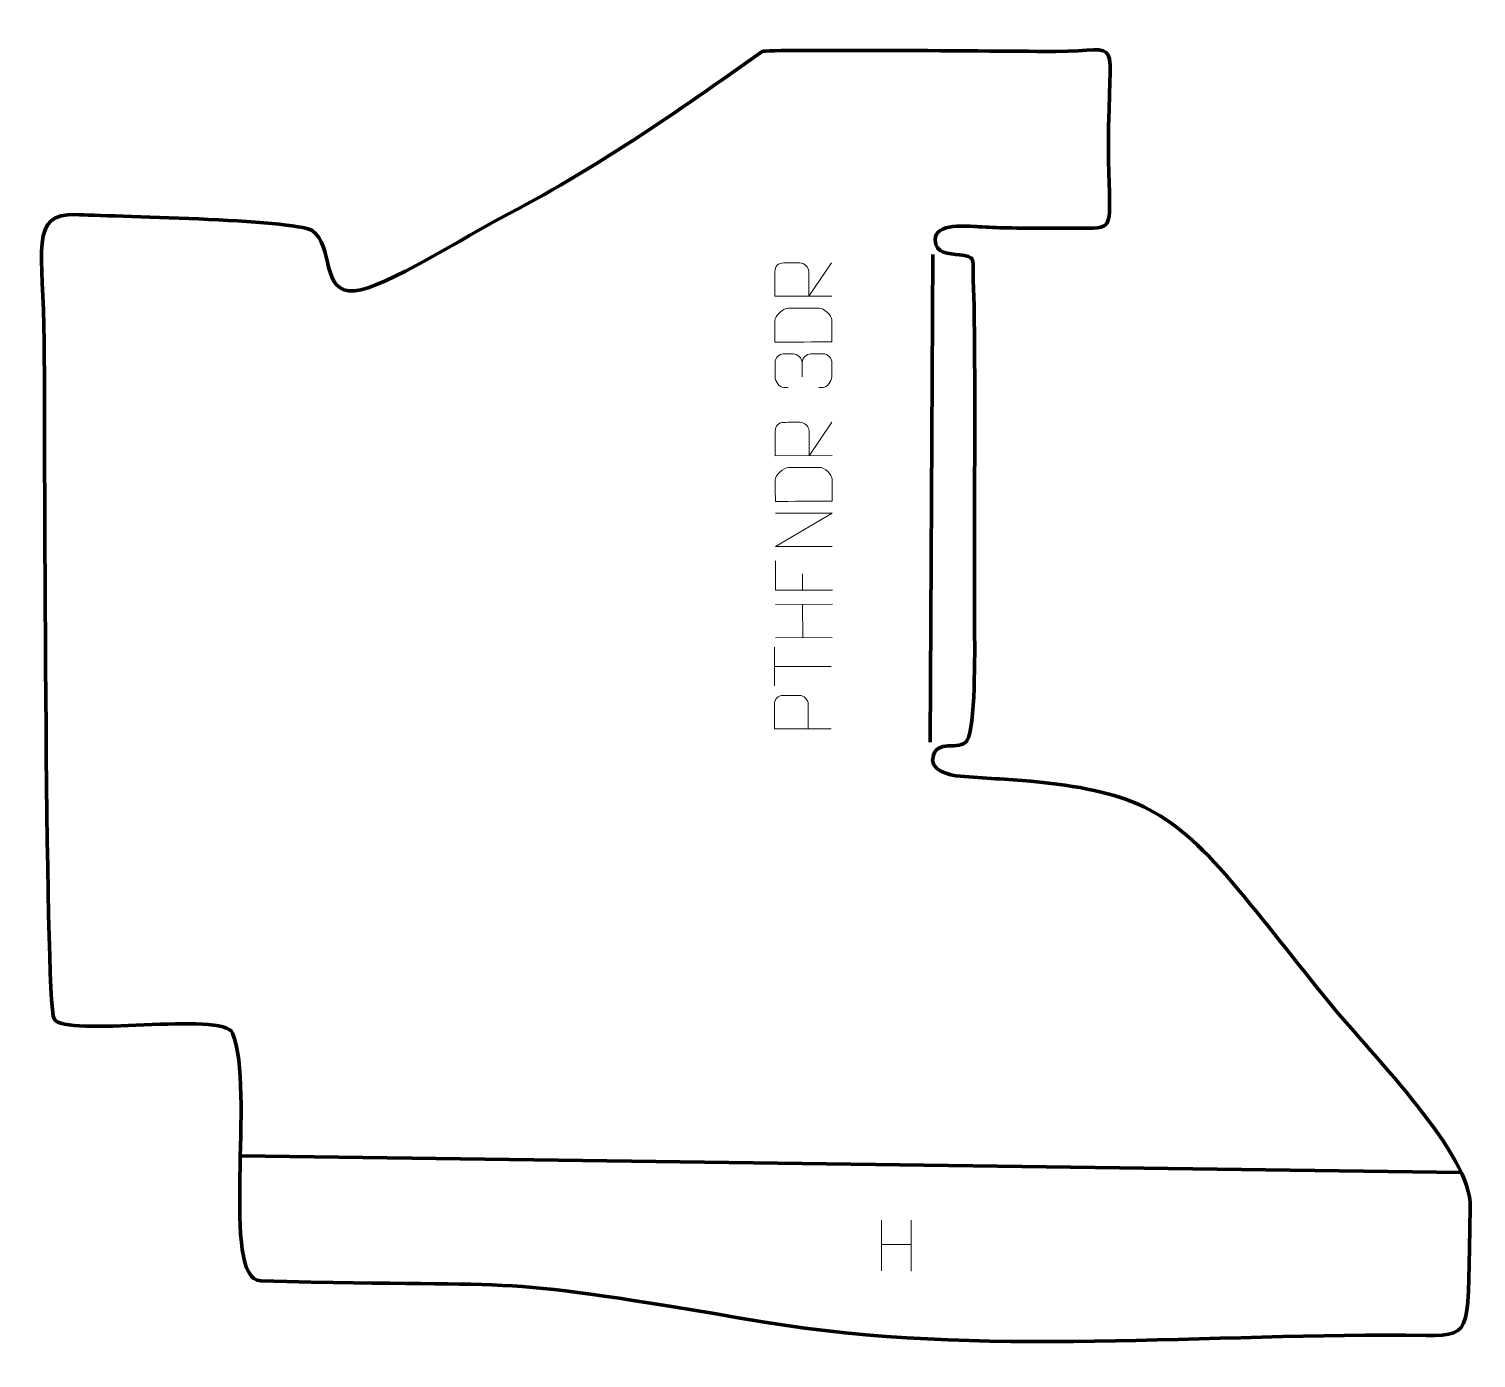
# Model space of a CAD drawing. Header units: millimetres. Extents: x -302 to 333, y -259 to 325.
import ezdxf

# ---------------------------------------------------------------- set-up
doc = ezdxf.new("R2010")
doc.units = ezdxf.units.MM
doc.header["$MEASUREMENT"] = 0
for name, color, linetype in [('layer 1', 7, 'Continuous'), ('layer 2', 7, 'Continuous'), ('layer 3', 7, 'Continuous')]:
    doc.layers.add(name, color=color, linetype=linetype)

msp = doc.modelspace()

# ---------------------------------------------------------------- linework, layer by layer
at = {"layer": 'layer 1', "color": 250, "lineweight": 9}
for points, knots in [([(50.0574, 207.3452), (50.0574, 207.3452), (25.104, 207.2942), (25.104, 207.2942), (25.104, 207.2942), (25.0966, 210.8891), (25.0893, 214.4846), (25.082, 218.0798), (25.082, 218.0798), (25.1149, 220.4052), (26.6017, 221.9654), (28.9681, 221.9662), (28.9681, 221.9662), (31.0036, 221.9699), (34.063, 221.9762), (36.099, 221.9808), (36.099, 221.9808), (37.9745, 221.9781), (39.92, 220.1697), (39.9432, 218.1603), (39.9432, 218.1603), (39.9432, 218.1603), (39.9653, 207.3246), (39.9653, 207.3246), (39.9653, 207.3246), (39.9653, 207.3246), (50.0275, 221.9999), (50.0275, 221.9999)], [0, 0, 0, 0, 0.125, 0.125, 0.125, 0.125, 0.25, 0.25, 0.25, 0.25, 0.375, 0.375, 0.375, 0.375, 0.5, 0.5, 0.5, 0.5, 0.625, 0.625, 0.625, 0.625, 0.75, 0.75, 0.75, 0.75, 1, 1, 1, 1]), ([(50.0702, 187.2848), (50.0651, 189.6167), (50.0789, 194.5669), (50.0746, 196.8984), (50.0746, 196.8984), (50.176, 198.8237), (46.6276, 202.1349), (44.6104, 202.1196), (44.6104, 202.1196), (38.8403, 202.1075), (36.6706, 202.103), (30.9013, 202.0917), (30.9013, 202.0917), (28.7632, 202.083), (25.1099, 198.7011), (25.1278, 196.5487), (25.1278, 196.5487), (25.1326, 194.223), (25.1422, 189.4987), (25.147, 187.1726), (25.147, 187.1726), (30.8939, 187.1847), (44.323, 187.2735), (50.0702, 187.2848)], [0, 0, 0, 0, 0.14285714, 0.14285714, 0.14285714, 0.14285714, 0.28571429, 0.28571429, 0.28571429, 0.28571429, 0.42857143, 0.42857143, 0.42857143, 0.42857143, 0.57142857, 0.57142857, 0.57142857, 0.57142857, 0.71428571, 0.71428571, 0.71428571, 0.71428571, 1, 1, 1, 1]), ([(30.87, 167.2734), (30.87, 167.2734), (29.0127, 167.2696), (29.0127, 167.2696), (29.0127, 167.2696), (27.2708, 167.2518), (25.1473, 169.9119), (25.1659, 171.971), (25.1659, 171.971), (25.1616, 174.0351), (25.1574, 176.0992), (25.1532, 178.1628), (25.1532, 178.1628), (25.1399, 180.3573), (26.9834, 181.9594), (28.8954, 182.0077), (28.8954, 182.0077), (30.3305, 182.0102), (31.7656, 182.0131), (33.2011, 182.0165), (33.2011, 182.0165), (34.8547, 181.9712), (37.088, 180.3732), (37.0825, 178.1748), (37.0825, 178.1748), (37.0892, 180.3786), (38.8891, 181.9903), (40.9485, 182.0485), (40.9485, 182.0485), (42.7332, 182.0517), (44.5179, 182.0554), (46.303, 182.0594), (46.303, 182.0594), (48.3644, 182.0736), (50.1317, 180.0224), (50.1273, 178.2015), (50.1273, 178.2015), (50.1311, 176.1362), (50.1353, 174.071), (50.1399, 172.0054), (50.1399, 172.0054), (50.1328, 169.8367), (47.7378, 167.3008), (46.2761, 167.2793), (46.2761, 167.2793), (46.2761, 167.2793), (44.3675, 167.2754), (44.3675, 167.2754)], [0, 0, 0, 0, 0.07692308, 0.07692308, 0.07692308, 0.07692308, 0.15384615, 0.15384615, 0.15384615, 0.15384615, 0.23076923, 0.23076923, 0.23076923, 0.23076923, 0.30769231, 0.30769231, 0.30769231, 0.30769231, 0.38461538, 0.38461538, 0.38461538, 0.38461538, 0.46153846, 0.46153846, 0.46153846, 0.46153846, 0.53846154, 0.53846154, 0.53846154, 0.53846154, 0.61538462, 0.61538462, 0.61538462, 0.61538462, 0.69230769, 0.69230769, 0.69230769, 0.69230769, 0.76923077, 0.76923077, 0.76923077, 0.76923077, 0.84615385, 0.84615385, 0.84615385, 0.84615385, 1, 1, 1, 1]), ([(50.2003, 137.3453), (50.2003, 137.3453), (25.2468, 137.2944), (25.2468, 137.2944), (25.2468, 137.2944), (25.2395, 140.8892), (25.2321, 144.4847), (25.2248, 148.0799), (25.2248, 148.0799), (25.2578, 150.4053), (26.7445, 151.9656), (29.1109, 151.9664), (29.1109, 151.9664), (31.1465, 151.9701), (34.2059, 151.9763), (36.2419, 151.9809), (36.2419, 151.9809), (38.1173, 151.9782), (40.0628, 150.1699), (40.086, 148.1604), (40.086, 148.1604), (40.086, 148.1604), (40.1081, 137.3247), (40.1081, 137.3247), (40.1081, 137.3247), (40.1081, 137.3247), (50.1704, 152), (50.1704, 152)], [0, 0, 0, 0, 0.125, 0.125, 0.125, 0.125, 0.25, 0.25, 0.25, 0.25, 0.375, 0.375, 0.375, 0.375, 0.5, 0.5, 0.5, 0.5, 0.625, 0.625, 0.625, 0.625, 0.75, 0.75, 0.75, 0.75, 1, 1, 1, 1]), ([(50.226, 117.3757), (50.2208, 119.7076), (50.2347, 124.6578), (50.2303, 126.9893), (50.2303, 126.9893), (50.3318, 128.9145), (46.7834, 132.2258), (44.7661, 132.2105), (44.7661, 132.2105), (38.9961, 132.1983), (36.8263, 132.1939), (31.057, 132.1825), (31.057, 132.1825), (28.9189, 132.1739), (25.2657, 128.792), (25.2836, 126.6396), (25.2836, 126.6396), (25.2883, 124.3139), (25.298, 119.5896), (25.3027, 117.2635), (25.3027, 117.2635), (31.0496, 117.2756), (44.4787, 117.3644), (50.226, 117.3757)], [0, 0, 0, 0, 0.14285714, 0.14285714, 0.14285714, 0.14285714, 0.28571429, 0.28571429, 0.28571429, 0.28571429, 0.42857143, 0.42857143, 0.42857143, 0.42857143, 0.57142857, 0.57142857, 0.57142857, 0.57142857, 0.71428571, 0.71428571, 0.71428571, 0.71428571, 1, 1, 1, 1]), ([(50.2948, 97.4408), (50.2948, 97.4408), (25.3413, 97.3899), (25.3413, 97.3899), (25.3413, 97.3899), (25.3413, 97.3899), (50.2649, 112.0955), (50.2649, 112.0955), (50.2649, 112.0955), (50.2649, 112.0955), (25.3114, 112.0446), (25.3114, 112.0446)], [0, 0, 0, 0, 0.25, 0.25, 0.25, 0.25, 0.5, 0.5, 0.5, 0.5, 1, 1, 1, 1]), ([(25.3541, 91.1542), (25.3541, 91.1542), (25.3803, 78.2803), (25.3803, 78.2803), (25.3803, 78.2803), (25.3803, 78.2803), (50.3338, 78.3312), (50.3338, 78.3312)], [0, 0, 0, 0, 0.33333333, 0.33333333, 0.33333333, 0.33333333, 1, 1, 1, 1]), ([(49.8634, 17.4352), (49.8634, 17.4352), (24.9099, 17.3842), (24.9099, 17.3842), (24.9099, 17.3842), (24.9025, 20.9792), (24.8952, 24.5745), (24.8879, 28.1698), (24.8879, 28.1698), (24.921, 30.4951), (26.4079, 32.0556), (28.7741, 32.0562), (28.7741, 32.0562), (30.8097, 32.06), (33.869, 32.0662), (35.9051, 32.0707), (35.9051, 32.0707), (37.7804, 32.0681), (39.726, 30.2598), (39.7492, 28.2503), (39.7492, 28.2503), (39.7492, 28.2503), (39.7713, 17.4146), (39.7713, 17.4146)], [0, 0, 0, 0, 0.14285714, 0.14285714, 0.14285714, 0.14285714, 0.28571429, 0.28571429, 0.28571429, 0.28571429, 0.42857143, 0.42857143, 0.42857143, 0.42857143, 0.57142857, 0.57142857, 0.57142857, 0.57142857, 0.71428571, 0.71428571, 0.71428571, 0.71428571, 1, 1, 1, 1])]:
    msp.add_open_spline(points, degree=3, knots=knots, dxfattribs=at)
for points in [[(37.1055, 171.9958), (37.1055, 171.9958), (37.0929, 178.1922), (37.0929, 178.1922)], [(37.26, 78.3045), (37.26, 78.3045), (37.2453, 85.4726), (37.2453, 85.4726)], [(25.393, 72.039), (25.393, 72.039), (50.3465, 72.0899), (50.3465, 72.0899)], [(37.3052, 57.4199), (37.3052, 57.4199), (37.2749, 72.0633), (37.2749, 72.0633)], [(25.4229, 57.3957), (25.4229, 57.3957), (50.2004, 57.4463), (50.2004, 57.4463)], [(24.8949, 36.2227), (24.8949, 36.2227), (24.8603, 53.2098), (24.8603, 53.2098)], [(49.8076, 44.7673), (49.8076, 44.7673), (24.8541, 44.7164), (24.8541, 44.7164)], [(71.8568, -198.2856), (71.8568, -198.2856), (71.8568, -220.4783), (71.8568, -220.4783)], [(84.9725, -198.2856), (84.9725, -198.2856), (84.9725, -220.6359), (84.9725, -220.6359)], [(71.8743, -208.928), (71.8743, -208.928), (84.9725, -208.928), (84.9725, -208.928)]]:
    msp.add_open_spline(points, degree=3, dxfattribs=at)
at = {"layer": 'layer 2', "color": 142, "lineweight": 158}
for points in [[(93.3189, 11.5469), (93.3189, 11.5469), (94.4526, 225.6736), (94.4526, 225.6736)], [(326.5345, -177.3755), (326.5345, -177.3755), (-209.5018, -170.0762), (-209.5018, -170.0762)]]:
    msp.add_open_spline(points, degree=3, dxfattribs=at)
at = {"layer": 'layer 3', "color": 242, "lineweight": 158}
msp.add_open_spline([(-95.3785, 241.6481), (-108.9835, 234.4914), (-146.5488, 210.7486), (-159.4023, 209.682), (-159.4023, 209.682), (-174.8606, 208.3993), (-168.3054, 229.7437), (-178.1617, 236.1625), (-178.1617, 236.1625), (-186.2578, 241.0755), (-268.2876, 242.5076), (-281.8262, 243.1435), (-281.8262, 243.1435), (-302.497, 244.1189), (-296.1617, 227.4407), (-295.7901, 187.3113), (-295.7901, 187.3113), (-295.5518, 161.3266), (-295.5867, -103.0365), (-291.4733, -109.9419), (-291.4733, -109.9419), (-286.407, -118.4469), (-217.1442, -106.2955), (-213.0394, -116.2429), (-213.0394, -116.2429), (-203.0139, -140.5386), (-218.6789, -224.4798), (-200.7192, -224.9365), (-200.7192, -224.9365), (-73.5313, -228.1705), (-106.8147, -221.5887), (20.516, -243.0292), (20.516, -243.0292), (114.2749, -258.8167), (216.3141, -247.6022), (311.1074, -248.8863), (311.1074, -248.8863), (333.0333, -249.1833), (328.91, -246.2979), (330.5037, -192.5768), (330.5037, -192.5768), (331.1844, -169.6302), (288.5673, -127.0997), (268.7076, -102.9384), (268.7076, -102.9384), (254.2296, -85.2939), (240.2146, -66.824), (225.4958, -49.4935), (225.4958, -49.4935), (197.7397, -16.8124), (180.2277, -9.7857), (137.5397, -5.6198), (137.5397, -5.6198), (127.1486, -4.6256), (116.8744, -4.267), (106.5394, -3.4225), (106.5394, -3.4225), (101.8478, -3.0392), (92.4805, -0.8834), (94.6903, 5.7957), (94.6903, 5.7957), (97.234, 13.4836), (107.7384, 6.5758), (110.1597, 13.6732), (110.1597, 13.6732), (113.337, 22.9865), (112.8541, 54.5353), (112.7702, 65.9282), (112.7702, 65.9282), (112.5347, 96.8178), (112.946, 127.8555), (112.8711, 158.7787), (112.8711, 158.7787), (112.8278, 178.6735), (112.9003, 198.2002), (112.1102, 218.1051), (112.1102, 218.1051), (112.0241, 223.5678), (113.137, 224.6958), (106.1573, 225.5168), (106.1573, 225.5168), (101.5439, 226.0595), (95.5494, 225.8183), (95.435, 232.153), (95.435, 232.153), (95.3006, 239.602), (109.8585, 238.1077), (114.6361, 237.8389), (114.6361, 237.8389), (118.6939, 237.6105), (122.7549, 237.4216), (126.818, 237.3174), (126.818, 237.3174), (138.8131, 237.1127), (150.8171, 237.3321), (162.8156, 237.2373), (162.8156, 237.2373), (175.1273, 237.129), (171.6626, 239.229), (171.6049, 272.6206), (171.6049, 272.6206), (171.5149, 324.6662), (178.9558, 314.674), (148.6125, 314.7652), (148.6125, 314.7652), (137.9927, 314.7971), (21.0997, 315.8618), (19.5791, 314.7847), (19.5791, 314.7847), (-18.1288, 288.0734), (-54.1779, 262.9642), (-95.3785, 241.6481)], degree=3, knots=[0, 0, 0, 0, 0.03448276, 0.03448276, 0.03448276, 0.03448276, 0.06896552, 0.06896552, 0.06896552, 0.06896552, 0.10344828, 0.10344828, 0.10344828, 0.10344828, 0.13793103, 0.13793103, 0.13793103, 0.13793103, 0.17241379, 0.17241379, 0.17241379, 0.17241379, 0.20689655, 0.20689655, 0.20689655, 0.20689655, 0.24137931, 0.24137931, 0.24137931, 0.24137931, 0.27586207, 0.27586207, 0.27586207, 0.27586207, 0.31034483, 0.31034483, 0.31034483, 0.31034483, 0.34482759, 0.34482759, 0.34482759, 0.34482759, 0.37931034, 0.37931034, 0.37931034, 0.37931034, 0.4137931, 0.4137931, 0.4137931, 0.4137931, 0.44827586, 0.44827586, 0.44827586, 0.44827586, 0.48275862, 0.48275862, 0.48275862, 0.48275862, 0.51724138, 0.51724138, 0.51724138, 0.51724138, 0.55172414, 0.55172414, 0.55172414, 0.55172414, 0.5862069, 0.5862069, 0.5862069, 0.5862069, 0.62068966, 0.62068966, 0.62068966, 0.62068966, 0.65517241, 0.65517241, 0.65517241, 0.65517241, 0.68965517, 0.68965517, 0.68965517, 0.68965517, 0.72413793, 0.72413793, 0.72413793, 0.72413793, 0.75862069, 0.75862069, 0.75862069, 0.75862069, 0.79310345, 0.79310345, 0.79310345, 0.79310345, 0.82758621, 0.82758621, 0.82758621, 0.82758621, 0.86206897, 0.86206897, 0.86206897, 0.86206897, 0.89655172, 0.89655172, 0.89655172, 0.89655172, 0.93103448, 0.93103448, 0.93103448, 0.93103448, 1, 1, 1, 1], dxfattribs=at)

doc.saveas('drawing.dxf')
